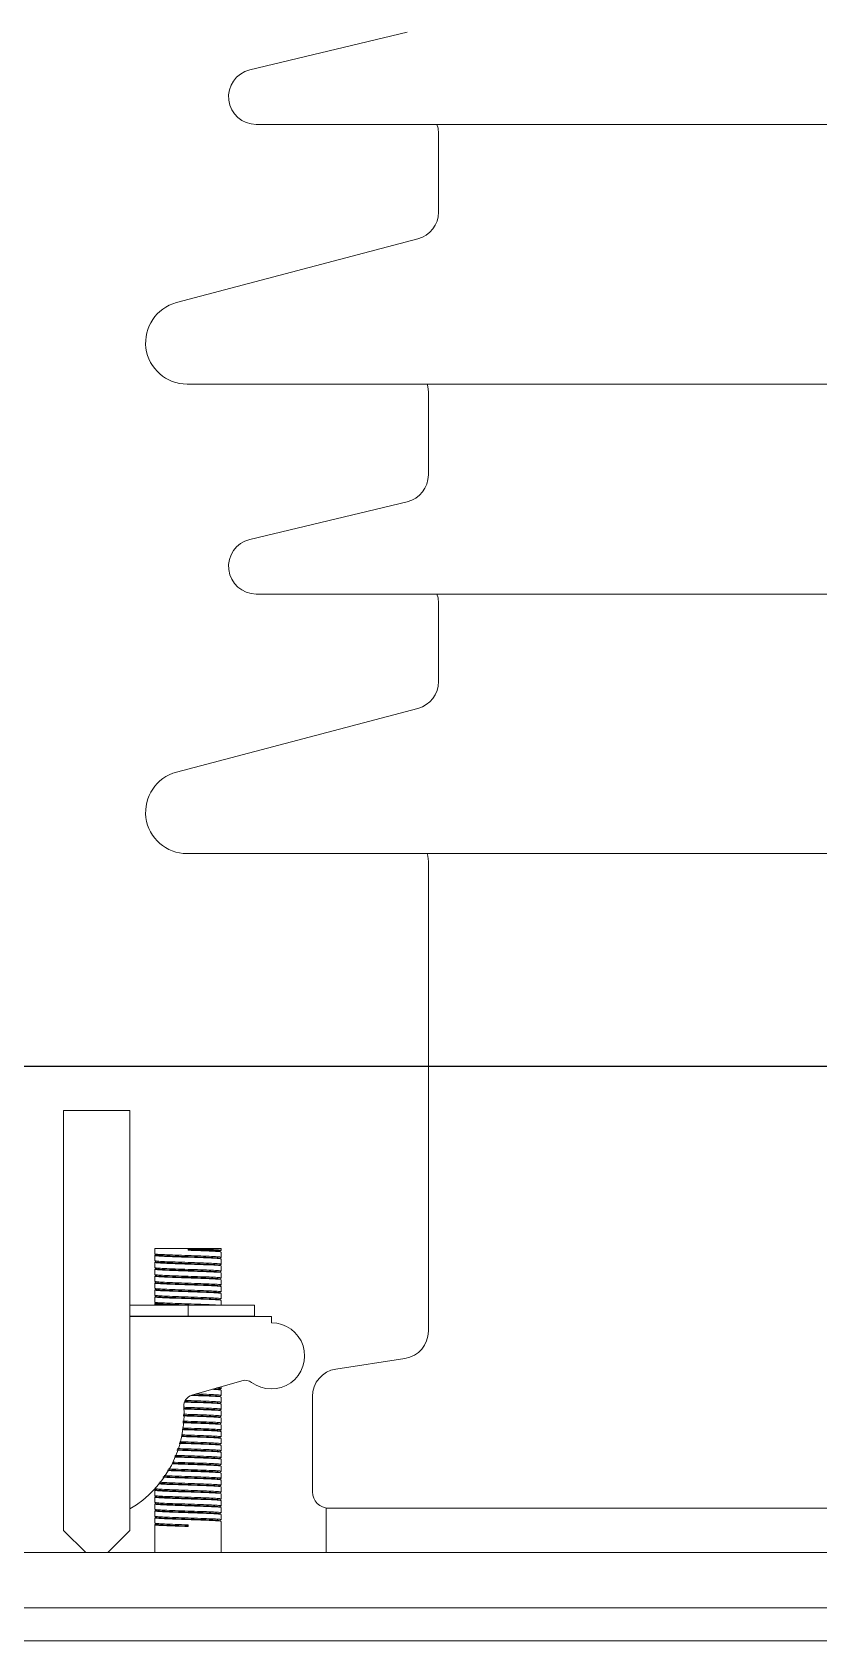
# Model space of a CAD drawing. Header units: millimetres. Extents: x 51507 to 66627, y -17810 to -7118.
# Drawn here: x 61031.7 to 61174, y -9244.1 to -8952.9 of the extents above; entities that cross this region are included whole.
import ezdxf

# ---------------------------------------------------------------- set-up
doc = ezdxf.new("R2010")
doc.units = ezdxf.units.MM
doc.header["$LTSCALE"] = 10
doc.layers.get('Defpoints').update_dxf_attribs({"lineweight": 25})
doc.layers.add('粗实线', color=4, linetype='Continuous', lineweight=18)

msp = doc.modelspace()

# ---------------------------------------------------------------- linework, layer by layer
at = {"layer": 'Defpoints'}
msp.add_line((51507.409, -9140.11), (66627.409, -9140.11), dxfattribs=at)
at = {"layer": '粗实线'}
for p, q in [((61071.073, -8959.75), (61099.568, -8952.905)), ((61282.576, -8969.611), (61072.241, -8969.611)), ((61105.241, -8985.473), (61105.241, -8971.269)), ((61057.824, -9001.861), (61101.519, -8990.307)), ((61295.076, -9016.611), (61059.741, -9016.611)), ((61103.4, -9033.043), (61103.4, -9018.043)), ((61071.073, -9044.75), (61099.568, -9037.905)), ((61282.576, -9054.611), (61072.241, -9054.611)), ((61105.241, -9070.473), (61105.241, -9056.269)), ((61057.824, -9086.861), (61101.519, -9075.307)), ((61295.076, -9101.611), (61059.741, -9101.611)), ((61103.409, -9188.052), (61103.4, -9103.043)), ((61037.409, -9148.112), (61049.409, -9148.112)), ((61037.409, -9148.112), (61037.409, -9183.112)), ((61049.409, -9148.112), (61049.409, -9183.112)), ((61053.909, -9174.049), (61053.909, -9173.112)), ((61059.909, -9173.112), (61053.909, -9173.112)), ((61053.909, -9175.299), (61053.909, -9174.358)), ((61053.909, -9176.549), (61053.909, -9175.608)), ((61059.909, -9173.112), (61059.909, -9173.42)), ((61065.909, -9173.112), (61059.909, -9173.112)), ((61065.909, -9173.112), (61065.909, -9173.424)), ((61065.909, -9173.733), (61065.909, -9174.674)), ((61065.909, -9174.983), (61065.909, -9175.924)), ((61053.909, -9177.799), (61053.909, -9176.858)), ((61053.909, -9179.049), (61053.909, -9178.108)), ((61065.909, -9176.233), (61065.909, -9177.174)), ((61065.909, -9177.483), (61065.909, -9178.424)), ((61065.909, -9178.733), (61065.909, -9179.674)), ((61053.909, -9180.299), (61053.909, -9179.358)), ((61053.909, -9181.549), (61053.909, -9180.608)), ((61065.909, -9179.983), (61065.909, -9180.924)), ((61065.909, -9181.233), (61065.909, -9182.174)), ((61037.409, -9183.112), (61037.409, -9224.112)), ((61049.409, -9183.112), (61049.409, -9224.112)), ((61049.409, -9183.324), (61059.909, -9183.324)), ((61053.909, -9182.799), (61053.909, -9181.858)), ((61053.909, -9183.324), (61053.909, -9183.108)), ((61059.909, -9183.324), (61059.909, -9185.324)), ((61059.909, -9183.324), (61071.909, -9183.324)), ((61065.909, -9182.483), (61065.909, -9183.324)), ((61071.909, -9183.324), (61071.909, -9185.324)), ((61049.409, -9185.324), (61059.909, -9185.324)), ((61049.409, -9185.424), (61075.007, -9185.424)), ((61059.909, -9185.324), (61071.909, -9185.324)), ((61065.909, -9185.324), (61065.909, -9185.424)), ((61075.007, -9185.424), (61075.007, -9186.524)), ((61086.649, -9194.921), (61099.169, -9192.995)), ((61069.667, -9197.016), (61060.595, -9199.649)), ((61065.909, -9198.107), (61065.909, -9198.424)), ((61065.909, -9198.733), (61065.909, -9199.674)), ((61065.909, -9199.983), (61065.909, -9200.924)), ((61065.909, -9201.233), (61065.909, -9202.174)), ((61082.409, -9217.112), (61082.409, -9199.863)), ((61065.909, -9202.483), (61065.909, -9203.424)), ((61065.909, -9203.733), (61065.909, -9204.674)), ((61065.909, -9204.983), (61065.909, -9205.924)), ((61065.909, -9206.233), (61065.909, -9207.174)), ((61065.909, -9207.483), (61065.909, -9208.424)), ((61065.909, -9208.733), (61065.909, -9209.674)), ((61065.909, -9209.983), (61065.909, -9210.924)), ((61065.909, -9211.233), (61065.909, -9212.174)), ((61065.909, -9212.483), (61065.909, -9213.424)), ((61065.909, -9213.733), (61065.909, -9214.674)), ((61065.909, -9214.983), (61065.909, -9215.924)), ((61065.909, -9216.233), (61065.909, -9217.174)), ((61053.909, -9217.799), (61053.909, -9216.858)), ((61053.909, -9219.049), (61053.909, -9218.108)), ((61053.909, -9220.299), (61053.909, -9219.358)), ((61065.909, -9217.483), (61065.909, -9218.424)), ((61065.909, -9218.733), (61065.909, -9219.674)), ((61053.909, -9221.549), (61053.909, -9220.608)), ((61053.909, -9222.799), (61053.909, -9221.858)), ((61065.909, -9219.983), (61065.909, -9220.924)), ((61065.909, -9221.233), (61065.909, -9222.174)), ((61065.909, -9222.483), (61065.909, -9228.112)), ((61084.909, -9228.112), (61084.909, -9220.112)), ((61084.909, -9220.112), (61177.409, -9220.112)), ((61041.409, -9228.112), (61037.409, -9224.112)), ((61049.409, -9224.112), (61045.409, -9228.112)), ((61053.909, -9228.112), (61053.909, -9223.108)), ((61059.909, -9223.42), (61059.909, -9223.112)), ((61357.409, -9228.112), (60377.409, -9228.112)), ((61357.409, -9238.112), (60377.409, -9238.112)), ((60382.409, -9244.112), (61352.409, -9244.112))]:
    msp.add_line(p, q, dxfattribs=at)
for points in [[(61105.241, -8971.269), (61105.145, -8970.293), (61104.959, -8969.611)], [(61103.4, -9018.043), (61103.304, -9017.068), (61103.19, -9016.611)], [(61105.241, -9056.269), (61105.145, -9055.293), (61104.959, -9054.611)], [(61103.4, -9103.043), (61103.303, -9102.067), (61103.19, -9101.611)]]:
    msp.add_lwpolyline(points, dxfattribs=at)
for centre, radius, start, end in [((61072.241, -8964.611), 5, 103.50795, 270), ((61100.241, -8985.473), 5, 284.81144, 0), ((61059.741, -9009.111), 7.5, 104.81144, 270), ((61098.4, -9033.043), 5, 283.50795, 0), ((61072.241, -9049.611), 5, 103.50795, 270), ((61100.241, -9070.473), 5, 284.81144, 360), ((61059.741, -9094.111), 7.5, 104.81144, 270), ((61075.007, -9192.524), 6, 233.28344, 90), ((61098.409, -9188.053), 5, 278.74616, 0.00618), ((61087.409, -9199.863), 5, 98.74616, 180), ((61070.224, -9198.937), 2, 53.28344, 106.18265), ((61039.201, -9203.033), 20, 300.68869, 3.81504), ((61061.153, -9201.569), 2, 106.18265, 183.81504), ((61085.409, -9217.112), 3, 180, 270)]:
    msp.add_arc(centre, radius, start, end, dxfattribs=at)
for points, knots in [([(61053.973, -9174.347), (61053.949, -9174.35), (61053.756, -9174.38), (61054.276, -9174.436), (61055.541, -9174.514), (61057.557, -9174.592), (61059.907, -9174.67), (61062.268, -9174.748), (61064.251, -9174.826), (61065.638, -9174.905), (61065.819, -9174.957), (61065.909, -9174.983)], [0, 0, 0, 0, 0.207761, 1.6938278, 3.1798946, 4.6659615, 6.1520283, 7.6380951, 9.1241619, 10.6102287, 12.0962955, 12.0962955, 12.0962955, 12.0962955]), ([(61053.973, -9175.597), (61053.949, -9175.6), (61053.756, -9175.63), (61054.276, -9175.686), (61055.541, -9175.764), (61057.557, -9175.842), (61059.907, -9175.92), (61062.268, -9175.998), (61064.251, -9176.076), (61065.638, -9176.155), (61065.819, -9176.207), (61065.909, -9176.233)], [0, 0, 0, 0, 0.207761, 1.6938278, 3.1798946, 4.6659615, 6.1520283, 7.6380951, 9.1241619, 10.6102287, 12.0962955, 12.0962955, 12.0962955, 12.0962955]), ([(61053.909, -9174.049), (61053.999, -9174.075), (61054.179, -9174.127), (61055.567, -9174.205), (61057.55, -9174.283), (61059.911, -9174.362), (61062.261, -9174.44), (61064.277, -9174.518), (61065.541, -9174.596), (61066.061, -9174.652), (61065.869, -9174.681), (61065.845, -9174.685)], [0, 0, 0, 0, 1.4860668, 2.9721336, 4.4582004, 5.9442673, 7.4303341, 8.9164009, 10.4024677, 11.8885345, 12.0962955, 12.0962955, 12.0962955, 12.0962955]), ([(61054.109, -9174.17), (61054.077, -9174.152), (61054.014, -9174.115), (61053.95, -9174.078), (61053.918, -9174.06)], [0, 0, 0, 0, 0.11046934, 0.22094307, 0.22094307, 0.22094307, 0.22094307]), ([(61053.918, -9174.347), (61053.95, -9174.329), (61054.014, -9174.292), (61054.077, -9174.255), (61054.109, -9174.237)], [0, 0, 0, 0, 0.11047373, 0.22094307, 0.22094307, 0.22094307, 0.22094307]), ([(61054.109, -9175.42), (61054.077, -9175.402), (61054.014, -9175.365), (61053.95, -9175.328), (61053.918, -9175.31)], [0, 0, 0, 0, 0.11046934, 0.22094307, 0.22094307, 0.22094307, 0.22094307]), ([(61053.918, -9175.597), (61053.95, -9175.579), (61054.014, -9175.542), (61054.077, -9175.505), (61054.109, -9175.487)], [0, 0, 0, 0, 0.11047373, 0.22094307, 0.22094307, 0.22094307, 0.22094307]), ([(61053.981, -9175.311), (61054.061, -9175.333), (61054.236, -9175.381), (61055.572, -9175.455), (61057.548, -9175.533), (61059.911, -9175.612), (61062.26, -9175.69), (61064.277, -9175.768), (61065.541, -9175.846), (61066.061, -9175.902), (61065.869, -9175.931), (61065.845, -9175.935)], [0, 0, 0, 0, 1.2690968, 2.7753094, 4.281522, 5.7877346, 7.2939472, 8.8001598, 10.3063724, 11.812585, 12.0231626, 12.0231626, 12.0231626, 12.0231626]), ([(61054.1, -9174.247), (61054.187, -9174.273), (61054.362, -9174.326), (61055.705, -9174.404), (61057.625, -9174.482), (61059.909, -9174.56), (61062.192, -9174.638), (61064.113, -9174.716), (61065.455, -9174.794), (61065.63, -9174.846), (61065.717, -9174.872)], [0, 0, 0, 0, 1.455684, 2.9113679, 4.3670519, 5.8227359, 7.2784198, 8.7341038, 10.1897878, 11.6435217, 11.6435217, 11.6435217, 11.6435217]), ([(61054.1, -9175.497), (61054.187, -9175.523), (61054.362, -9175.576), (61055.705, -9175.654), (61057.625, -9175.732), (61059.909, -9175.81), (61062.192, -9175.888), (61064.113, -9175.966), (61065.455, -9176.044), (61065.63, -9176.096), (61065.717, -9176.122)], [0, 0, 0, 0, 1.455684, 2.9113679, 4.3670519, 5.8227359, 7.2784198, 8.7341038, 10.1897878, 11.6435217, 11.6435217, 11.6435217, 11.6435217]), ([(61059.909, -9173.112), (61060.693, -9173.138), (61062.261, -9173.19), (61064.277, -9173.268), (61065.541, -9173.346), (61066.061, -9173.402), (61065.869, -9173.431), (61065.845, -9173.435)], [0, 0, 0, 0, 1.4695606, 2.9391213, 4.4086819, 5.8782426, 6.0836959, 6.0836959, 6.0836959, 6.0836959]), ([(61059.909, -9173.31), (61060.67, -9173.336), (61062.192, -9173.388), (61064.113, -9173.466), (61065.455, -9173.544), (61065.63, -9173.596), (61065.717, -9173.622)], [0, 0, 0, 0, 1.4558524, 2.9117047, 4.3675571, 5.8214592, 5.8214592, 5.8214592, 5.8214592]), ([(61065.9, -9173.435), (61065.868, -9173.453), (61065.804, -9173.49), (61065.74, -9173.527), (61065.708, -9173.545)], [0, 0, 0, 0, 0.11047373, 0.22094307, 0.22094307, 0.22094307, 0.22094307]), ([(61065.9, -9174.685), (61065.868, -9174.703), (61065.804, -9174.74), (61065.74, -9174.777), (61065.708, -9174.795)], [0, 0, 0, 0, 0.11047373, 0.22094307, 0.22094307, 0.22094307, 0.22094307]), ([(61053.973, -9176.847), (61053.949, -9176.85), (61053.756, -9176.88), (61054.276, -9176.936), (61055.541, -9177.014), (61057.557, -9177.092), (61059.907, -9177.17), (61062.268, -9177.248), (61064.251, -9177.326), (61065.638, -9177.405), (61065.819, -9177.457), (61065.909, -9177.483)], [0, 0, 0, 0, 0.207761, 1.6938278, 3.1798946, 4.6659615, 6.1520283, 7.6380951, 9.1241619, 10.6102287, 12.0962955, 12.0962955, 12.0962955, 12.0962955]), ([(61053.973, -9178.097), (61053.949, -9178.1), (61053.756, -9178.13), (61054.276, -9178.186), (61055.541, -9178.264), (61057.557, -9178.342), (61059.907, -9178.42), (61062.268, -9178.498), (61064.251, -9178.576), (61065.638, -9178.655), (61065.819, -9178.707), (61065.909, -9178.733)], [0, 0, 0, 0, 0.207761, 1.6938278, 3.1798946, 4.6659615, 6.1520283, 7.6380951, 9.1241619, 10.6102287, 12.0962955, 12.0962955, 12.0962955, 12.0962955]), ([(61053.909, -9177.799), (61053.999, -9177.825), (61054.179, -9177.877), (61055.567, -9177.955), (61057.55, -9178.033), (61059.911, -9178.112), (61062.261, -9178.19), (61064.277, -9178.268), (61065.541, -9178.346), (61066.061, -9178.402), (61065.869, -9178.431), (61065.845, -9178.435)], [0, 0, 0, 0, 1.4860668, 2.9721336, 4.4582004, 5.9442673, 7.4303341, 8.9164009, 10.4024677, 11.8885345, 12.0962955, 12.0962955, 12.0962955, 12.0962955]), ([(61054.109, -9176.67), (61054.077, -9176.652), (61054.014, -9176.615), (61053.95, -9176.578), (61053.918, -9176.56)], [0, 0, 0, 0, 0.11046934, 0.22094307, 0.22094307, 0.22094307, 0.22094307]), ([(61053.918, -9176.847), (61053.95, -9176.829), (61054.014, -9176.792), (61054.077, -9176.755), (61054.109, -9176.737)], [0, 0, 0, 0, 0.11047373, 0.22094307, 0.22094307, 0.22094307, 0.22094307]), ([(61054.109, -9177.92), (61054.077, -9177.902), (61054.014, -9177.865), (61053.95, -9177.828), (61053.918, -9177.81)], [0, 0, 0, 0, 0.11046934, 0.22094307, 0.22094307, 0.22094307, 0.22094307]), ([(61053.918, -9178.097), (61053.95, -9178.079), (61054.014, -9178.042), (61054.077, -9178.005), (61054.109, -9177.987)], [0, 0, 0, 0, 0.11047373, 0.22094307, 0.22094307, 0.22094307, 0.22094307]), ([(61053.981, -9176.561), (61054.061, -9176.583), (61054.236, -9176.631), (61055.572, -9176.705), (61057.548, -9176.783), (61059.911, -9176.862), (61062.26, -9176.94), (61064.277, -9177.018), (61065.541, -9177.096), (61066.061, -9177.152), (61065.869, -9177.181), (61065.845, -9177.185)], [0, 0, 0, 0, 1.2690968, 2.7753094, 4.281522, 5.7877346, 7.2939472, 8.8001598, 10.3063724, 11.812585, 12.0231626, 12.0231626, 12.0231626, 12.0231626]), ([(61054.1, -9176.747), (61054.187, -9176.773), (61054.362, -9176.826), (61055.705, -9176.904), (61057.625, -9176.982), (61059.909, -9177.06), (61062.192, -9177.138), (61064.113, -9177.216), (61065.455, -9177.294), (61065.63, -9177.346), (61065.717, -9177.372)], [0, 0, 0, 0, 1.455684, 2.9113679, 4.3670519, 5.8227359, 7.2784198, 8.7341038, 10.1897878, 11.6435217, 11.6435217, 11.6435217, 11.6435217]), ([(61054.1, -9177.997), (61054.187, -9178.023), (61054.362, -9178.076), (61055.705, -9178.154), (61057.625, -9178.232), (61059.909, -9178.31), (61062.192, -9178.388), (61064.113, -9178.466), (61065.455, -9178.544), (61065.63, -9178.596), (61065.717, -9178.622)], [0, 0, 0, 0, 1.455684, 2.9113679, 4.3670519, 5.8227359, 7.2784198, 8.7341038, 10.1897878, 11.6435217, 11.6435217, 11.6435217, 11.6435217]), ([(61065.9, -9175.935), (61065.868, -9175.953), (61065.804, -9175.99), (61065.74, -9176.027), (61065.708, -9176.045)], [0, 0, 0, 0, 0.11047373, 0.22094307, 0.22094307, 0.22094307, 0.22094307]), ([(61065.9, -9177.185), (61065.868, -9177.203), (61065.804, -9177.24), (61065.74, -9177.277), (61065.708, -9177.295)], [0, 0, 0, 0, 0.11047373, 0.22094307, 0.22094307, 0.22094307, 0.22094307]), ([(61065.9, -9178.435), (61065.868, -9178.453), (61065.804, -9178.49), (61065.74, -9178.527), (61065.708, -9178.545)], [0, 0, 0, 0, 0.11047373, 0.22094307, 0.22094307, 0.22094307, 0.22094307]), ([(61053.973, -9179.347), (61053.949, -9179.35), (61053.756, -9179.38), (61054.276, -9179.436), (61055.541, -9179.514), (61057.557, -9179.592), (61059.907, -9179.67), (61062.268, -9179.748), (61064.251, -9179.826), (61065.638, -9179.905), (61065.819, -9179.957), (61065.909, -9179.983)], [0, 0, 0, 0, 0.207761, 1.6938278, 3.1798946, 4.6659615, 6.1520283, 7.6380951, 9.1241619, 10.6102287, 12.0962955, 12.0962955, 12.0962955, 12.0962955]), ([(61053.973, -9180.597), (61053.949, -9180.6), (61053.756, -9180.63), (61054.276, -9180.686), (61055.541, -9180.764), (61057.557, -9180.842), (61059.907, -9180.92), (61062.268, -9180.998), (61064.251, -9181.076), (61065.638, -9181.155), (61065.819, -9181.207), (61065.909, -9181.233)], [0, 0, 0, 0, 0.207761, 1.6938278, 3.1798946, 4.6659615, 6.1520283, 7.6380951, 9.1241619, 10.6102287, 12.0962955, 12.0962955, 12.0962955, 12.0962955]), ([(61053.909, -9180.299), (61053.999, -9180.325), (61054.179, -9180.377), (61055.567, -9180.455), (61057.55, -9180.533), (61059.911, -9180.612), (61062.261, -9180.69), (61064.277, -9180.768), (61065.541, -9180.846), (61066.061, -9180.902), (61065.869, -9180.931), (61065.845, -9180.935)], [0, 0, 0, 0, 1.4860668, 2.9721336, 4.4582004, 5.9442673, 7.4303341, 8.9164009, 10.4024677, 11.8885345, 12.0962955, 12.0962955, 12.0962955, 12.0962955]), ([(61054.109, -9179.17), (61054.077, -9179.152), (61054.014, -9179.115), (61053.95, -9179.078), (61053.918, -9179.06)], [0, 0, 0, 0, 0.11046934, 0.22094307, 0.22094307, 0.22094307, 0.22094307]), ([(61053.918, -9179.347), (61053.95, -9179.329), (61054.014, -9179.292), (61054.077, -9179.255), (61054.109, -9179.237)], [0, 0, 0, 0, 0.11047373, 0.22094307, 0.22094307, 0.22094307, 0.22094307]), ([(61054.109, -9180.42), (61054.077, -9180.402), (61054.014, -9180.365), (61053.95, -9180.328), (61053.918, -9180.31)], [0, 0, 0, 0, 0.11046934, 0.22094307, 0.22094307, 0.22094307, 0.22094307]), ([(61053.918, -9180.597), (61053.95, -9180.579), (61054.014, -9180.542), (61054.077, -9180.505), (61054.109, -9180.487)], [0, 0, 0, 0, 0.11047373, 0.22094307, 0.22094307, 0.22094307, 0.22094307]), ([(61054.109, -9181.67), (61054.077, -9181.652), (61054.014, -9181.615), (61053.95, -9181.578), (61053.918, -9181.56)], [0, 0, 0, 0, 0.11046934, 0.22094307, 0.22094307, 0.22094307, 0.22094307]), ([(61053.918, -9181.847), (61053.95, -9181.829), (61054.014, -9181.792), (61054.077, -9181.755), (61054.109, -9181.737)], [0, 0, 0, 0, 0.11047373, 0.22094307, 0.22094307, 0.22094307, 0.22094307]), ([(61053.981, -9179.061), (61054.061, -9179.083), (61054.236, -9179.131), (61055.572, -9179.205), (61057.548, -9179.283), (61059.911, -9179.362), (61062.26, -9179.44), (61064.277, -9179.518), (61065.541, -9179.596), (61066.061, -9179.652), (61065.869, -9179.681), (61065.845, -9179.685)], [0, 0, 0, 0, 1.2690968, 2.7753094, 4.281522, 5.7877346, 7.2939472, 8.8001598, 10.3063724, 11.812585, 12.0231626, 12.0231626, 12.0231626, 12.0231626]), ([(61053.981, -9181.561), (61054.061, -9181.583), (61054.236, -9181.631), (61055.572, -9181.705), (61057.548, -9181.783), (61059.911, -9181.862), (61062.26, -9181.94), (61064.277, -9182.018), (61065.541, -9182.096), (61066.061, -9182.152), (61065.869, -9182.181), (61065.845, -9182.185)], [0, 0, 0, 0, 1.2690968, 2.7753094, 4.281522, 5.7877346, 7.2939472, 8.8001598, 10.3063724, 11.812585, 12.0231626, 12.0231626, 12.0231626, 12.0231626]), ([(61054.1, -9179.247), (61054.187, -9179.273), (61054.362, -9179.326), (61055.705, -9179.404), (61057.625, -9179.482), (61059.909, -9179.56), (61062.192, -9179.638), (61064.113, -9179.716), (61065.455, -9179.794), (61065.63, -9179.846), (61065.717, -9179.872)], [0, 0, 0, 0, 1.455684, 2.9113679, 4.3670519, 5.8227359, 7.2784198, 8.7341038, 10.1897878, 11.6435217, 11.6435217, 11.6435217, 11.6435217]), ([(61054.1, -9180.497), (61054.187, -9180.523), (61054.362, -9180.576), (61055.705, -9180.654), (61057.625, -9180.732), (61059.909, -9180.81), (61062.192, -9180.888), (61064.113, -9180.966), (61065.455, -9181.044), (61065.63, -9181.096), (61065.717, -9181.122)], [0, 0, 0, 0, 1.455684, 2.9113679, 4.3670519, 5.8227359, 7.2784198, 8.7341038, 10.1897878, 11.6435217, 11.6435217, 11.6435217, 11.6435217]), ([(61054.1, -9181.747), (61054.187, -9181.773), (61054.362, -9181.826), (61055.705, -9181.904), (61057.625, -9181.982), (61059.909, -9182.06), (61062.192, -9182.138), (61064.113, -9182.216), (61065.455, -9182.294), (61065.63, -9182.346), (61065.717, -9182.372)], [0, 0, 0, 0, 1.455684, 2.9113679, 4.3670519, 5.8227359, 7.2784198, 8.7341038, 10.1897878, 11.6435217, 11.6435217, 11.6435217, 11.6435217]), ([(61065.9, -9179.685), (61065.868, -9179.703), (61065.804, -9179.74), (61065.74, -9179.777), (61065.708, -9179.795)], [0, 0, 0, 0, 0.11047373, 0.22094307, 0.22094307, 0.22094307, 0.22094307]), ([(61065.9, -9180.935), (61065.868, -9180.953), (61065.804, -9180.99), (61065.74, -9181.027), (61065.708, -9181.045)], [0, 0, 0, 0, 0.11047373, 0.22094307, 0.22094307, 0.22094307, 0.22094307]), ([(61053.973, -9181.847), (61053.949, -9181.85), (61053.756, -9181.88), (61054.276, -9181.936), (61055.541, -9182.014), (61057.557, -9182.092), (61059.907, -9182.17), (61062.268, -9182.248), (61064.251, -9182.326), (61065.638, -9182.405), (61065.819, -9182.457), (61065.909, -9182.483)], [0, 0, 0, 0, 0.207761, 1.6938278, 3.1798946, 4.6659615, 6.1520283, 7.6380951, 9.1241619, 10.6102287, 12.0962955, 12.0962955, 12.0962955, 12.0962955]), ([(61053.973, -9183.097), (61053.949, -9183.1), (61053.756, -9183.13), (61054.286, -9183.186), (61055.412, -9183.258), (61056.631, -9183.304), (61057.161, -9183.324)], [0, 0, 0, 0, 0.1602941, 1.3068406, 2.4533872, 3.333861, 3.333861, 3.333861, 3.333861]), ([(61054.109, -9182.92), (61054.077, -9182.902), (61054.014, -9182.865), (61053.95, -9182.828), (61053.918, -9182.81)], [0, 0, 0, 0, 0.11046934, 0.22094307, 0.22094307, 0.22094307, 0.22094307]), ([(61053.918, -9183.097), (61053.95, -9183.079), (61054.014, -9183.042), (61054.077, -9183.005), (61054.109, -9182.987)], [0, 0, 0, 0, 0.11047373, 0.22094307, 0.22094307, 0.22094307, 0.22094307]), ([(61053.981, -9182.811), (61054.061, -9182.833), (61054.236, -9182.881), (61055.572, -9182.955), (61057.547, -9183.033), (61059.915, -9183.112), (61062.247, -9183.19), (61064.132, -9183.26), (61064.805, -9183.305), (61065.087, -9183.324)], [0, 0, 0, 0, 1.4281618, 3.1231589, 4.818156, 6.5131531, 8.2081502, 9.9031473, 11.1219291, 11.1219291, 11.1219291, 11.1219291]), ([(61054.1, -9182.997), (61054.187, -9183.023), (61054.361, -9183.076), (61055.707, -9183.154), (61057.617, -9183.232), (61059.303, -9183.289), (61060.174, -9183.319), (61060.307, -9183.324)], [0, 0, 0, 0, 1.4884585, 2.976917, 4.4653755, 5.9538341, 6.2203374, 6.2203374, 6.2203374, 6.2203374]), ([(61065.9, -9182.185), (61065.868, -9182.203), (61065.804, -9182.24), (61065.74, -9182.277), (61065.708, -9182.295)], [0, 0, 0, 0, 0.11047373, 0.22094307, 0.22094307, 0.22094307, 0.22094307]), ([(61054.109, -9185.42), (61054.077, -9185.402), (61054.022, -9185.37), (61053.966, -9185.338), (61053.943, -9185.324)], [0, 0, 0, 0, 0.11046936, 0.19223137, 0.19223137, 0.19223137, 0.19223137]), ([(61054.055, -9185.324), (61054.107, -9185.342), (61054.206, -9185.375), (61054.846, -9185.408), (61055.145, -9185.424)], [0, 0, 0, 0, 0.5834743, 1.0967668, 1.0967668, 1.0967668, 1.0967668]), ([(61064.266, -9198.583), (61064.723, -9198.607), (61065.68, -9198.657), (61065.83, -9198.707), (61065.909, -9198.733)], [0, 0, 0, 0, 0.7881783, 1.6525154, 1.6525154, 1.6525154, 1.6525154]), ([(61064.555, -9198.5), (61064.823, -9198.514), (61065.561, -9198.555), (61065.656, -9198.596), (61065.717, -9198.622)], [0, 0, 0, 0, 0.4272775, 1.1724574, 1.1724574, 1.1724574, 1.1724574]), ([(61065.147, -9198.328), (61065.253, -9198.334), (61065.809, -9198.366), (61066.058, -9198.402), (61065.868, -9198.431), (61065.845, -9198.435)], [0, 0, 0, 0, 0.14443909, 0.76087231, 0.84705335, 0.84705335, 0.84705335, 0.84705335]), ([(61065.9, -9198.435), (61065.868, -9198.453), (61065.804, -9198.49), (61065.74, -9198.527), (61065.708, -9198.545)], [0, 0, 0, 0, 0.11047373, 0.22094307, 0.22094307, 0.22094307, 0.22094307]), ([(61059.135, -9202.033), (61059.392, -9202.042), (61060.387, -9202.077), (61062.199, -9202.138), (61064.111, -9202.216), (61065.456, -9202.294), (61065.63, -9202.346), (61065.717, -9202.372)], [0, 0, 0, 0, 0.5280036, 2.045383, 3.5627624, 5.0801419, 6.5954886, 6.5954886, 6.5954886, 6.5954886]), ([(61059.148, -9201.836), (61059.401, -9201.844), (61060.416, -9201.879), (61062.267, -9201.94), (61064.275, -9202.018), (61065.542, -9202.096), (61066.061, -9202.152), (61065.869, -9202.181), (61065.845, -9202.185)], [0, 0, 0, 0, 0.5070935, 2.0379907, 3.5688879, 5.099785, 6.6306822, 6.8447108, 6.8447108, 6.8447108, 6.8447108]), ([(61059.272, -9200.899), (61059.484, -9200.906), (61060.458, -9200.939), (61062.275, -9200.998), (61064.249, -9201.076), (61065.639, -9201.155), (61065.819, -9201.207), (61065.909, -9201.233)], [0, 0, 0, 0, 0.4311272, 1.9857744, 3.5404215, 5.0950686, 6.6497158, 6.6497158, 6.6497158, 6.6497158]), ([(61059.336, -9200.79), (61059.527, -9200.797), (61060.455, -9200.829), (61062.2, -9200.888), (61064.111, -9200.966), (61065.456, -9201.044), (61065.63, -9201.096), (61065.717, -9201.122)], [0, 0, 0, 0, 0.386842, 1.8891913, 3.3915406, 4.8938898, 6.3942266, 6.3942266, 6.3942266, 6.3942266]), ([(61059.451, -9200.596), (61059.603, -9200.601), (61060.519, -9200.632), (61062.268, -9200.69), (61064.275, -9200.768), (61065.542, -9200.846), (61066.061, -9200.902), (61065.869, -9200.931), (61065.845, -9200.935)], [0, 0, 0, 0, 0.3004887, 1.8080814, 3.3156741, 4.8232669, 6.3308596, 6.5416301, 6.5416301, 6.5416301, 6.5416301]), ([(61060.485, -9199.69), (61061.072, -9199.709), (61062.442, -9199.755), (61064.248, -9199.826), (61065.639, -9199.905), (61065.819, -9199.957), (61065.909, -9199.983)], [0, 0, 0, 0, 1.0858701, 2.5358211, 3.9857722, 5.4357233, 5.4357233, 5.4357233, 5.4357233]), ([(61060.794, -9199.591), (61061.249, -9199.607), (61062.461, -9199.648), (61064.108, -9199.716), (61065.457, -9199.794), (61065.63, -9199.846), (61065.717, -9199.872)], [0, 0, 0, 0, 0.8253027, 2.1962086, 3.5671145, 4.9361839, 4.9361839, 4.9361839, 4.9361839]), ([(61061.409, -9199.413), (61061.678, -9199.422), (61062.722, -9199.457), (61064.268, -9199.518), (61065.544, -9199.596), (61066.061, -9199.652), (61065.869, -9199.681), (61065.845, -9199.685)], [0, 0, 0, 0, 0.4558541, 1.7703375, 3.0848208, 4.3993042, 4.5830768, 4.5830768, 4.5830768, 4.5830768]), ([(61065.9, -9199.685), (61065.868, -9199.703), (61065.804, -9199.74), (61065.74, -9199.777), (61065.708, -9199.795)], [0, 0, 0, 0, 0.11047373, 0.22094307, 0.22094307, 0.22094307, 0.22094307]), ([(61065.9, -9200.935), (61065.868, -9200.953), (61065.804, -9200.99), (61065.74, -9201.027), (61065.708, -9201.045)], [0, 0, 0, 0, 0.11047373, 0.22094307, 0.22094307, 0.22094307, 0.22094307]), ([(61058.964, -9204.638), (61059.277, -9204.649), (61060.353, -9204.686), (61062.274, -9204.748), (61064.249, -9204.826), (61065.639, -9204.905), (61065.819, -9204.957), (61065.909, -9204.983)], [0, 0, 0, 0, 0.6493036, 2.2265707, 3.8038377, 5.3811048, 6.9583718, 6.9583718, 6.9583718, 6.9583718]), ([(61058.971, -9204.527), (61059.282, -9204.538), (61060.331, -9204.575), (61062.199, -9204.638), (61064.111, -9204.716), (61065.456, -9204.794), (61065.63, -9204.846), (61065.717, -9204.872)], [0, 0, 0, 0, 0.6451771, 2.1743813, 3.7035855, 5.2327897, 6.7599453, 6.7599453, 6.7599453, 6.7599453]), ([(61058.984, -9204.33), (61059.291, -9204.341), (61060.36, -9204.377), (61062.267, -9204.44), (61064.275, -9204.518), (61065.542, -9204.596), (61066.061, -9204.652), (61065.869, -9204.681), (61065.845, -9204.685)], [0, 0, 0, 0, 0.6215494, 2.1645258, 3.7075023, 5.2504788, 6.7934552, 7.0091726, 7.0091726, 7.0091726, 7.0091726]), ([(61059.046, -9203.391), (61059.332, -9203.401), (61060.381, -9203.436), (61062.274, -9203.498), (61064.249, -9203.576), (61065.639, -9203.655), (61065.819, -9203.707), (61065.909, -9203.733)], [0, 0, 0, 0, 0.5906348, 2.1620112, 3.7333877, 5.3047641, 6.8761406, 6.8761406, 6.8761406, 6.8761406]), ([(61059.053, -9203.28), (61059.337, -9203.29), (61060.359, -9203.326), (61062.199, -9203.388), (61064.111, -9203.466), (61065.456, -9203.544), (61065.63, -9203.596), (61065.717, -9203.622)], [0, 0, 0, 0, 0.586391, 2.1097326, 3.6330743, 5.156416, 6.677717, 6.677717, 6.677717, 6.677717]), ([(61059.066, -9203.083), (61059.346, -9203.092), (61060.388, -9203.128), (61062.267, -9203.19), (61064.275, -9203.268), (61065.542, -9203.346), (61066.061, -9203.402), (61065.869, -9203.431), (61065.845, -9203.435)], [0, 0, 0, 0, 0.5641228, 2.1011076, 3.6380924, 5.1750772, 6.712062, 6.9269417, 6.9269417, 6.9269417, 6.9269417]), ([(61059.128, -9202.144), (61059.387, -9202.152), (61060.409, -9202.187), (61062.274, -9202.248), (61064.249, -9202.326), (61065.639, -9202.405), (61065.819, -9202.457), (61065.909, -9202.483)], [0, 0, 0, 0, 0.5323546, 2.0977433, 3.663132, 5.2285206, 6.7939093, 6.7939093, 6.7939093, 6.7939093]), ([(61065.9, -9202.185), (61065.868, -9202.203), (61065.804, -9202.24), (61065.74, -9202.277), (61065.708, -9202.295)], [0, 0, 0, 0, 0.11047373, 0.22094307, 0.22094307, 0.22094307, 0.22094307]), ([(61065.9, -9203.435), (61065.868, -9203.453), (61065.804, -9203.49), (61065.74, -9203.527), (61065.708, -9203.545)], [0, 0, 0, 0, 0.11047373, 0.22094307, 0.22094307, 0.22094307, 0.22094307]), ([(61065.9, -9204.685), (61065.868, -9204.703), (61065.804, -9204.74), (61065.74, -9204.777), (61065.708, -9204.795)], [0, 0, 0, 0, 0.11047373, 0.22094307, 0.22094307, 0.22094307, 0.22094307]), ([(61058.755, -9207.131), (61059.138, -9207.144), (61060.282, -9207.183), (61062.274, -9207.248), (61064.249, -9207.326), (61065.639, -9207.405), (61065.819, -9207.457), (61065.909, -9207.483)], [0, 0, 0, 0, 0.7999247, 2.3917251, 3.9835255, 5.5753259, 7.1671264, 7.1671264, 7.1671264, 7.1671264]), ([(61058.793, -9207.021), (61059.163, -9207.034), (61060.27, -9207.073), (61062.198, -9207.138), (61064.111, -9207.216), (61065.456, -9207.294), (61065.63, -9207.346), (61065.717, -9207.372)], [0, 0, 0, 0, 0.7739276, 2.3155091, 3.8570906, 5.3986722, 6.9381886, 6.9381886, 6.9381886, 6.9381886]), ([(61058.819, -9206.824), (61059.181, -9206.837), (61060.305, -9206.875), (61062.267, -9206.94), (61064.275, -9207.018), (61065.542, -9207.096), (61066.061, -9207.152), (61065.869, -9207.181), (61065.845, -9207.185)], [0, 0, 0, 0, 0.7375568, 2.2922378, 3.8469188, 5.4015997, 6.9562807, 7.1736344, 7.1736344, 7.1736344, 7.1736344]), ([(61058.881, -9205.885), (61059.222, -9205.897), (61060.325, -9205.935), (61062.274, -9205.998), (61064.249, -9206.076), (61065.639, -9206.155), (61065.819, -9206.207), (61065.909, -9206.233)], [0, 0, 0, 0, 0.7083517, 2.2914145, 3.8744774, 5.4575402, 7.040603, 7.040603, 7.040603, 7.040603]), ([(61058.889, -9205.774), (61059.227, -9205.786), (61060.303, -9205.824), (61062.199, -9205.888), (61064.111, -9205.966), (61065.456, -9206.044), (61065.63, -9206.096), (61065.717, -9206.122)], [0, 0, 0, 0, 0.704352, 2.2393215, 3.774291, 5.3092605, 6.8421737, 6.8421737, 6.8421737, 6.8421737]), ([(61058.902, -9205.577), (61059.236, -9205.589), (61060.333, -9205.626), (61062.267, -9205.69), (61064.275, -9205.768), (61065.542, -9205.846), (61066.061, -9205.902), (61065.869, -9205.931), (61065.845, -9205.935)], [0, 0, 0, 0, 0.6793637, 2.2282382, 3.7771126, 5.3259871, 6.8748616, 7.0914035, 7.0914035, 7.0914035, 7.0914035]), ([(61065.9, -9205.935), (61065.868, -9205.953), (61065.804, -9205.99), (61065.74, -9206.027), (61065.708, -9206.045)], [0, 0, 0, 0, 0.11047373, 0.22094307, 0.22094307, 0.22094307, 0.22094307]), ([(61065.9, -9207.185), (61065.868, -9207.203), (61065.804, -9207.24), (61065.74, -9207.277), (61065.708, -9207.295)], [0, 0, 0, 0, 0.11047373, 0.22094307, 0.22094307, 0.22094307, 0.22094307]), ([(61057.483, -9210.837), (61057.526, -9210.839), (61058.214, -9210.866), (61059.94, -9210.92), (61062.259, -9210.998), (61064.253, -9211.076), (61065.638, -9211.155), (61065.818, -9211.207), (61065.909, -9211.233)], [0, 0, 0, 0, 0.1108049, 1.7765671, 3.4423293, 5.1080915, 6.7738536, 8.4396158, 8.4396158, 8.4396158, 8.4396158]), ([(61057.522, -9210.725), (61057.576, -9210.727), (61058.253, -9210.756), (61059.938, -9210.81), (61062.185, -9210.888), (61064.115, -9210.966), (61065.455, -9211.044), (61065.63, -9211.096), (61065.717, -9211.122)], [0, 0, 0, 0, 0.1406289, 1.75497, 3.3693111, 4.9836522, 6.5979933, 8.2101718, 8.2101718, 8.2101718, 8.2101718]), ([(61057.588, -9210.532), (61057.596, -9210.533), (61058.252, -9210.559), (61059.945, -9210.612), (61062.251, -9210.69), (61064.279, -9210.768), (61065.541, -9210.846), (61066.061, -9210.902), (61065.869, -9210.931), (61065.845, -9210.935)], [0, 0, 0, 0, 0.0209482, 1.652366, 3.2837839, 4.9152017, 6.5466196, 8.1780374, 8.4061194, 8.4061194, 8.4061194, 8.4061194]), ([(61057.907, -9209.602), (61058.57, -9209.625), (61059.993, -9209.674), (61062.272, -9209.748), (61064.249, -9209.826), (61065.639, -9209.905), (61065.819, -9209.957), (61065.909, -9209.983)], [0, 0, 0, 0, 1.4344458, 3.0797377, 4.7250297, 6.3703217, 8.0156136, 8.0156136, 8.0156136, 8.0156136]), ([(61057.945, -9209.491), (61058.595, -9209.514), (61059.981, -9209.563), (61062.197, -9209.638), (61064.111, -9209.716), (61065.456, -9209.794), (61065.63, -9209.846), (61065.717, -9209.872)], [0, 0, 0, 0, 1.4088678, 3.0037817, 4.5986956, 6.1936095, 7.7863868, 7.7863868, 7.7863868, 7.7863868]), ([(61058.012, -9209.297), (61058.64, -9209.318), (61060.03, -9209.366), (61062.265, -9209.44), (61064.275, -9209.518), (61065.542, -9209.596), (61066.061, -9209.652), (61065.869, -9209.681), (61065.845, -9209.685)], [0, 0, 0, 0, 1.3280308, 2.9353338, 4.5426368, 6.1499398, 7.7572428, 7.9819533, 7.9819533, 7.9819533, 7.9819533]), ([(61058.331, -9208.367), (61058.854, -9208.384), (61060.137, -9208.428), (61062.273, -9208.498), (61064.249, -9208.576), (61065.639, -9208.655), (61065.819, -9208.707), (61065.909, -9208.733)], [0, 0, 0, 0, 1.1129704, 2.7325703, 4.3521702, 5.9717701, 7.59137, 7.59137, 7.59137, 7.59137]), ([(61058.369, -9208.256), (61058.879, -9208.274), (61060.126, -9208.318), (61062.198, -9208.388), (61064.111, -9208.466), (61065.456, -9208.544), (61065.63, -9208.596), (61065.717, -9208.622)], [0, 0, 0, 0, 1.0870643, 2.6563957, 4.2257271, 5.7950585, 7.3622877, 7.3622877, 7.3622877, 7.3622877]), ([(61058.436, -9208.061), (61058.924, -9208.078), (61060.174, -9208.121), (61062.266, -9208.19), (61064.275, -9208.268), (61065.542, -9208.346), (61066.061, -9208.402), (61065.869, -9208.431), (61065.845, -9208.435)], [0, 0, 0, 0, 1.0141257, 2.5947759, 4.1754261, 5.7560762, 7.3367264, 7.5577108, 7.5577108, 7.5577108, 7.5577108]), ([(61065.9, -9208.435), (61065.868, -9208.453), (61065.804, -9208.49), (61065.74, -9208.527), (61065.708, -9208.545)], [0, 0, 0, 0, 0.11047373, 0.22094307, 0.22094307, 0.22094307, 0.22094307]), ([(61065.9, -9209.685), (61065.868, -9209.703), (61065.804, -9209.74), (61065.74, -9209.777), (61065.708, -9209.795)], [0, 0, 0, 0, 0.11047373, 0.22094307, 0.22094307, 0.22094307, 0.22094307]), ([(61056.202, -9213.285), (61056.654, -9213.304), (61057.729, -9213.349), (61059.92, -9213.42), (61062.264, -9213.498), (61064.252, -9213.576), (61065.638, -9213.655), (61065.819, -9213.707), (61065.909, -9213.733)], [0, 0, 0, 0, 1.2309789, 2.92921, 4.6274412, 6.3256724, 8.0239036, 9.7221347, 9.7221347, 9.7221347, 9.7221347]), ([(61056.278, -9213.173), (61056.728, -9213.193), (61057.783, -9213.238), (61059.919, -9213.31), (61062.19, -9213.388), (61064.113, -9213.466), (61065.455, -9213.544), (61065.63, -9213.596), (61065.717, -9213.622)], [0, 0, 0, 0, 1.2295913, 2.8751657, 4.5207401, 6.1663145, 7.8118889, 9.4552589, 9.4552589, 9.4552589, 9.4552589]), ([(61056.405, -9212.985), (61056.793, -9213.001), (61057.807, -9213.043), (61059.924, -9213.112), (61062.257, -9213.19), (61064.278, -9213.268), (61065.541, -9213.346), (61066.061, -9213.402), (61065.869, -9213.431), (61065.845, -9213.435)], [0, 0, 0, 0, 1.0326772, 2.6974949, 4.3623127, 6.0271304, 7.6919481, 9.3567659, 9.5895173, 9.5895173, 9.5895173, 9.5895173]), ([(61057.026, -9212.069), (61057.217, -9212.076), (61058.043, -9212.11), (61059.93, -9212.17), (61062.262, -9212.248), (61064.252, -9212.326), (61065.638, -9212.405), (61065.818, -9212.457), (61065.909, -9212.483)], [0, 0, 0, 0, 0.505872, 2.1841449, 3.8624177, 5.5406906, 7.2189635, 8.8972363, 8.8972363, 8.8972363, 8.8972363]), ([(61057.099, -9211.957), (61057.29, -9211.966), (61058.095, -9212), (61059.929, -9212.06), (61062.187, -9212.138), (61064.114, -9212.216), (61065.455, -9212.294), (61065.63, -9212.346), (61065.717, -9212.372)], [0, 0, 0, 0, 0.5064922, 2.1323229, 3.7581537, 5.3839844, 7.0098152, 8.6334679, 8.6334679, 8.6334679, 8.6334679]), ([(61057.165, -9211.765), (61057.311, -9211.771), (61058.095, -9211.803), (61059.935, -9211.862), (61062.254, -9211.94), (61064.278, -9212.018), (61065.541, -9212.096), (61066.061, -9212.152), (61065.869, -9212.181), (61065.845, -9212.185)], [0, 0, 0, 0, 0.3785226, 2.0227607, 3.6669988, 5.3112368, 6.9554749, 8.599713, 8.8295872, 8.8295872, 8.8295872, 8.8295872]), ([(61065.9, -9210.935), (61065.868, -9210.953), (61065.804, -9210.99), (61065.74, -9211.027), (61065.708, -9211.045)], [0, 0, 0, 0, 0.11047373, 0.22094307, 0.22094307, 0.22094307, 0.22094307]), ([(61065.9, -9212.185), (61065.868, -9212.203), (61065.804, -9212.24), (61065.74, -9212.277), (61065.708, -9212.295)], [0, 0, 0, 0, 0.11047373, 0.22094307, 0.22094307, 0.22094307, 0.22094307]), ([(61065.9, -9213.435), (61065.868, -9213.453), (61065.804, -9213.49), (61065.74, -9213.527), (61065.708, -9213.545)], [0, 0, 0, 0, 0.11047373, 0.22094307, 0.22094307, 0.22094307, 0.22094307]), ([(61054.109, -9216.67), (61054.077, -9216.652), (61054.014, -9216.615), (61053.95, -9216.578), (61053.918, -9216.56)], [0, 0, 0, 0, 0.11046934, 0.22094307, 0.22094307, 0.22094307, 0.22094307]), ([(61053.981, -9216.561), (61054.061, -9216.583), (61054.236, -9216.631), (61055.572, -9216.705), (61057.548, -9216.783), (61059.911, -9216.862), (61062.26, -9216.94), (61064.277, -9217.018), (61065.541, -9217.096), (61066.061, -9217.152), (61065.869, -9217.181), (61065.845, -9217.185)], [0, 0, 0, 0, 1.2690968, 2.7753094, 4.281522, 5.7877346, 7.2939472, 8.8001598, 10.3063724, 11.812585, 12.0231626, 12.0231626, 12.0231626, 12.0231626]), ([(61054.568, -9215.698), (61054.895, -9215.72), (61055.61, -9215.768), (61057.567, -9215.842), (61059.904, -9215.92), (61062.269, -9215.998), (61064.25, -9216.076), (61065.638, -9216.155), (61065.819, -9216.207), (61065.909, -9216.233)], [0, 0, 0, 0, 1.401546, 3.0610549, 4.7205637, 6.3800726, 8.0395815, 9.6990903, 11.3585992, 11.3585992, 11.3585992, 11.3585992]), ([(61054.646, -9215.582), (61054.989, -9215.606), (61055.705, -9215.656), (61057.64, -9215.732), (61059.905, -9215.81), (61062.193, -9215.888), (61064.112, -9215.966), (61065.455, -9216.044), (61065.63, -9216.096), (61065.717, -9216.122)], [0, 0, 0, 0, 1.4706761, 3.0741354, 4.6775947, 6.281054, 7.8845133, 9.4879726, 11.0892839, 11.0892839, 11.0892839, 11.0892839]), ([(61054.769, -9215.401), (61055.039, -9215.419), (61055.703, -9215.463), (61057.571, -9215.533), (61059.905, -9215.612), (61062.262, -9215.69), (61064.276, -9215.768), (61065.541, -9215.846), (61066.061, -9215.902), (61065.869, -9215.931), (61065.845, -9215.935)], [0, 0, 0, 0, 1.1345196, 2.7785312, 4.4225427, 6.0665543, 7.7105659, 9.3545775, 10.9985891, 11.2284318, 11.2284318, 11.2284318, 11.2284318]), ([(61055.381, -9214.497), (61055.472, -9214.503), (61055.978, -9214.534), (61057.592, -9214.592), (61059.898, -9214.67), (61062.27, -9214.748), (61064.25, -9214.826), (61065.638, -9214.905), (61065.819, -9214.957), (61065.909, -9214.983)], [0, 0, 0, 0, 0.3713865, 2.0667534, 3.7621202, 5.4574871, 7.152854, 8.8482208, 10.5435877, 10.5435877, 10.5435877, 10.5435877]), ([(61055.459, -9214.382), (61055.567, -9214.39), (61056.074, -9214.423), (61057.663, -9214.482), (61059.899, -9214.56), (61062.195, -9214.638), (61064.112, -9214.716), (61065.456, -9214.794), (61065.63, -9214.846), (61065.717, -9214.872)], [0, 0, 0, 0, 0.4456466, 2.0842743, 3.722902, 5.3615298, 7.0001575, 8.6387852, 10.2752178, 10.2752178, 10.2752178, 10.2752178]), ([(61055.582, -9214.2), (61055.61, -9214.202), (61056.064, -9214.23), (61057.603, -9214.283), (61059.896, -9214.362), (61062.264, -9214.44), (61064.276, -9214.518), (61065.542, -9214.596), (61066.061, -9214.652), (61065.869, -9214.681), (61065.845, -9214.685)], [0, 0, 0, 0, 0.1084194, 1.7868133, 3.4652072, 5.1436011, 6.8219949, 8.5003888, 10.1787827, 10.4134322, 10.4134322, 10.4134322, 10.4134322]), ([(61065.9, -9214.685), (61065.868, -9214.703), (61065.804, -9214.74), (61065.74, -9214.777), (61065.708, -9214.795)], [0, 0, 0, 0, 0.11047373, 0.22094307, 0.22094307, 0.22094307, 0.22094307]), ([(61065.9, -9215.935), (61065.868, -9215.953), (61065.804, -9215.99), (61065.74, -9216.027), (61065.708, -9216.045)], [0, 0, 0, 0, 0.11047373, 0.22094307, 0.22094307, 0.22094307, 0.22094307]), ([(61053.973, -9216.847), (61053.949, -9216.85), (61053.756, -9216.88), (61054.276, -9216.936), (61055.541, -9217.014), (61057.557, -9217.092), (61059.907, -9217.17), (61062.268, -9217.248), (61064.251, -9217.326), (61065.638, -9217.405), (61065.819, -9217.457), (61065.909, -9217.483)], [0, 0, 0, 0, 0.207761, 1.6938278, 3.1798946, 4.6659615, 6.1520283, 7.6380951, 9.1241619, 10.6102287, 12.0962955, 12.0962955, 12.0962955, 12.0962955]), ([(61053.973, -9218.097), (61053.949, -9218.1), (61053.756, -9218.13), (61054.276, -9218.186), (61055.541, -9218.264), (61057.557, -9218.342), (61059.907, -9218.42), (61062.268, -9218.498), (61064.251, -9218.576), (61065.638, -9218.655), (61065.819, -9218.707), (61065.909, -9218.733)], [0, 0, 0, 0, 0.207761, 1.6938278, 3.1798946, 4.6659615, 6.1520283, 7.6380951, 9.1241619, 10.6102287, 12.0962955, 12.0962955, 12.0962955, 12.0962955]), ([(61053.973, -9219.347), (61053.949, -9219.35), (61053.756, -9219.38), (61054.276, -9219.436), (61055.541, -9219.514), (61057.557, -9219.592), (61059.907, -9219.67), (61062.268, -9219.748), (61064.251, -9219.826), (61065.638, -9219.905), (61065.819, -9219.957), (61065.909, -9219.983)], [0, 0, 0, 0, 0.207761, 1.6938278, 3.1798946, 4.6659615, 6.1520283, 7.6380951, 9.1241619, 10.6102287, 12.0962955, 12.0962955, 12.0962955, 12.0962955]), ([(61053.909, -9217.799), (61053.999, -9217.825), (61054.179, -9217.877), (61055.567, -9217.955), (61057.55, -9218.033), (61059.911, -9218.112), (61062.261, -9218.19), (61064.277, -9218.268), (61065.541, -9218.346), (61066.061, -9218.402), (61065.869, -9218.431), (61065.845, -9218.435)], [0, 0, 0, 0, 1.4860668, 2.9721336, 4.4582004, 5.9442673, 7.4303341, 8.9164009, 10.4024677, 11.8885345, 12.0962955, 12.0962955, 12.0962955, 12.0962955]), ([(61053.918, -9216.847), (61053.95, -9216.829), (61054.014, -9216.792), (61054.077, -9216.755), (61054.109, -9216.737)], [0, 0, 0, 0, 0.11047373, 0.22094307, 0.22094307, 0.22094307, 0.22094307]), ([(61054.109, -9217.92), (61054.077, -9217.902), (61054.014, -9217.865), (61053.95, -9217.828), (61053.918, -9217.81)], [0, 0, 0, 0, 0.11046934, 0.22094307, 0.22094307, 0.22094307, 0.22094307]), ([(61053.918, -9218.097), (61053.95, -9218.079), (61054.014, -9218.042), (61054.077, -9218.005), (61054.109, -9217.987)], [0, 0, 0, 0, 0.11047373, 0.22094307, 0.22094307, 0.22094307, 0.22094307]), ([(61054.109, -9219.17), (61054.077, -9219.152), (61054.014, -9219.115), (61053.95, -9219.078), (61053.918, -9219.06)], [0, 0, 0, 0, 0.11046934, 0.22094307, 0.22094307, 0.22094307, 0.22094307]), ([(61053.918, -9219.347), (61053.95, -9219.329), (61054.014, -9219.292), (61054.077, -9219.255), (61054.109, -9219.237)], [0, 0, 0, 0, 0.11047373, 0.22094307, 0.22094307, 0.22094307, 0.22094307]), ([(61053.981, -9219.061), (61054.061, -9219.083), (61054.236, -9219.131), (61055.572, -9219.205), (61057.548, -9219.283), (61059.911, -9219.362), (61062.26, -9219.44), (61064.277, -9219.518), (61065.541, -9219.596), (61066.061, -9219.652), (61065.869, -9219.681), (61065.845, -9219.685)], [0, 0, 0, 0, 1.2690968, 2.7753094, 4.281522, 5.7877346, 7.2939472, 8.8001598, 10.3063724, 11.812585, 12.0231626, 12.0231626, 12.0231626, 12.0231626]), ([(61054.1, -9216.747), (61054.187, -9216.773), (61054.362, -9216.826), (61055.705, -9216.904), (61057.625, -9216.982), (61059.909, -9217.06), (61062.192, -9217.138), (61064.113, -9217.216), (61065.455, -9217.294), (61065.63, -9217.346), (61065.717, -9217.372)], [0, 0, 0, 0, 1.455684, 2.9113679, 4.3670519, 5.8227359, 7.2784198, 8.7341038, 10.1897878, 11.6435217, 11.6435217, 11.6435217, 11.6435217]), ([(61054.1, -9217.997), (61054.187, -9218.023), (61054.362, -9218.076), (61055.705, -9218.154), (61057.625, -9218.232), (61059.909, -9218.31), (61062.192, -9218.388), (61064.113, -9218.466), (61065.455, -9218.544), (61065.63, -9218.596), (61065.717, -9218.622)], [0, 0, 0, 0, 1.455684, 2.9113679, 4.3670519, 5.8227359, 7.2784198, 8.7341038, 10.1897878, 11.6435217, 11.6435217, 11.6435217, 11.6435217]), ([(61054.1, -9219.247), (61054.187, -9219.273), (61054.362, -9219.326), (61055.705, -9219.404), (61057.625, -9219.482), (61059.909, -9219.56), (61062.192, -9219.638), (61064.113, -9219.716), (61065.455, -9219.794), (61065.63, -9219.846), (61065.717, -9219.872)], [0, 0, 0, 0, 1.455684, 2.9113679, 4.3670519, 5.8227359, 7.2784198, 8.7341038, 10.1897878, 11.6435217, 11.6435217, 11.6435217, 11.6435217]), ([(61065.9, -9217.185), (61065.868, -9217.203), (61065.804, -9217.24), (61065.74, -9217.277), (61065.708, -9217.295)], [0, 0, 0, 0, 0.11047373, 0.22094307, 0.22094307, 0.22094307, 0.22094307]), ([(61065.9, -9218.435), (61065.868, -9218.453), (61065.804, -9218.49), (61065.74, -9218.527), (61065.708, -9218.545)], [0, 0, 0, 0, 0.11047373, 0.22094307, 0.22094307, 0.22094307, 0.22094307]), ([(61053.973, -9220.597), (61053.949, -9220.6), (61053.756, -9220.63), (61054.276, -9220.686), (61055.541, -9220.764), (61057.557, -9220.842), (61059.907, -9220.92), (61062.268, -9220.998), (61064.251, -9221.076), (61065.638, -9221.155), (61065.819, -9221.207), (61065.909, -9221.233)], [0, 0, 0, 0, 0.207761, 1.6938278, 3.1798946, 4.6659615, 6.1520283, 7.6380951, 9.1241619, 10.6102287, 12.0962955, 12.0962955, 12.0962955, 12.0962955]), ([(61053.973, -9221.847), (61053.949, -9221.85), (61053.756, -9221.88), (61054.276, -9221.936), (61055.541, -9222.014), (61057.557, -9222.092), (61059.907, -9222.17), (61062.268, -9222.248), (61064.251, -9222.326), (61065.638, -9222.405), (61065.819, -9222.457), (61065.909, -9222.483)], [0, 0, 0, 0, 0.207761, 1.6938278, 3.1798946, 4.6659615, 6.1520283, 7.6380951, 9.1241619, 10.6102287, 12.0962955, 12.0962955, 12.0962955, 12.0962955]), ([(61053.909, -9221.549), (61053.999, -9221.575), (61054.179, -9221.627), (61055.567, -9221.705), (61057.55, -9221.783), (61059.911, -9221.862), (61062.261, -9221.94), (61064.277, -9222.018), (61065.541, -9222.096), (61066.061, -9222.152), (61065.869, -9222.181), (61065.845, -9222.185)], [0, 0, 0, 0, 1.4860668, 2.9721336, 4.4582004, 5.9442673, 7.4303341, 8.9164009, 10.4024677, 11.8885345, 12.0962955, 12.0962955, 12.0962955, 12.0962955]), ([(61054.109, -9220.42), (61054.077, -9220.402), (61054.014, -9220.365), (61053.95, -9220.328), (61053.918, -9220.31)], [0, 0, 0, 0, 0.11046934, 0.22094307, 0.22094307, 0.22094307, 0.22094307]), ([(61053.918, -9220.597), (61053.95, -9220.579), (61054.014, -9220.542), (61054.077, -9220.505), (61054.109, -9220.487)], [0, 0, 0, 0, 0.11047373, 0.22094307, 0.22094307, 0.22094307, 0.22094307]), ([(61054.109, -9221.67), (61054.077, -9221.652), (61054.014, -9221.615), (61053.95, -9221.578), (61053.918, -9221.56)], [0, 0, 0, 0, 0.11046934, 0.22094307, 0.22094307, 0.22094307, 0.22094307]), ([(61053.918, -9221.847), (61053.95, -9221.829), (61054.014, -9221.792), (61054.077, -9221.755), (61054.109, -9221.737)], [0, 0, 0, 0, 0.11047373, 0.22094307, 0.22094307, 0.22094307, 0.22094307]), ([(61053.981, -9220.311), (61054.061, -9220.333), (61054.236, -9220.381), (61055.572, -9220.455), (61057.548, -9220.533), (61059.911, -9220.612), (61062.26, -9220.69), (61064.277, -9220.768), (61065.541, -9220.846), (61066.061, -9220.902), (61065.869, -9220.931), (61065.845, -9220.935)], [0, 0, 0, 0, 1.2690968, 2.7753094, 4.281522, 5.7877346, 7.2939472, 8.8001598, 10.3063724, 11.812585, 12.0231626, 12.0231626, 12.0231626, 12.0231626]), ([(61054.1, -9220.497), (61054.187, -9220.523), (61054.362, -9220.576), (61055.705, -9220.654), (61057.625, -9220.732), (61059.909, -9220.81), (61062.192, -9220.888), (61064.113, -9220.966), (61065.455, -9221.044), (61065.63, -9221.096), (61065.717, -9221.122)], [0, 0, 0, 0, 1.455684, 2.9113679, 4.3670519, 5.8227359, 7.2784198, 8.7341038, 10.1897878, 11.6435217, 11.6435217, 11.6435217, 11.6435217]), ([(61054.1, -9221.747), (61054.187, -9221.773), (61054.362, -9221.826), (61055.705, -9221.904), (61057.625, -9221.982), (61059.909, -9222.06), (61062.192, -9222.138), (61064.113, -9222.216), (61065.455, -9222.294), (61065.63, -9222.346), (61065.717, -9222.372)], [0, 0, 0, 0, 1.455684, 2.9113679, 4.3670519, 5.8227359, 7.2784198, 8.7341038, 10.1897878, 11.6435217, 11.6435217, 11.6435217, 11.6435217]), ([(61065.9, -9219.685), (61065.868, -9219.703), (61065.804, -9219.74), (61065.74, -9219.777), (61065.708, -9219.795)], [0, 0, 0, 0, 0.11047373, 0.22094307, 0.22094307, 0.22094307, 0.22094307]), ([(61065.9, -9220.935), (61065.868, -9220.953), (61065.804, -9220.99), (61065.74, -9221.027), (61065.708, -9221.045)], [0, 0, 0, 0, 0.11047373, 0.22094307, 0.22094307, 0.22094307, 0.22094307]), ([(61065.9, -9222.185), (61065.868, -9222.203), (61065.804, -9222.24), (61065.74, -9222.277), (61065.708, -9222.295)], [0, 0, 0, 0, 0.11047373, 0.22094307, 0.22094307, 0.22094307, 0.22094307]), ([(61053.973, -9223.097), (61053.949, -9223.1), (61053.756, -9223.13), (61054.276, -9223.186), (61055.541, -9223.264), (61057.557, -9223.342), (61059.125, -9223.394), (61059.909, -9223.42)], [0, 0, 0, 0, 0.2054533, 1.675014, 3.1445746, 4.6141353, 6.0836959, 6.0836959, 6.0836959, 6.0836959]), ([(61054.109, -9222.92), (61054.077, -9222.902), (61054.014, -9222.865), (61053.95, -9222.828), (61053.918, -9222.81)], [0, 0, 0, 0, 0.11046934, 0.22094307, 0.22094307, 0.22094307, 0.22094307]), ([(61053.918, -9223.097), (61053.95, -9223.079), (61054.014, -9223.042), (61054.077, -9223.005), (61054.109, -9222.987)], [0, 0, 0, 0, 0.11047373, 0.22094307, 0.22094307, 0.22094307, 0.22094307]), ([(61053.981, -9222.811), (61054.061, -9222.833), (61054.236, -9222.881), (61055.571, -9222.955), (61057.549, -9223.033), (61059.122, -9223.085), (61059.909, -9223.112)], [0, 0, 0, 0, 1.3023679, 2.8480679, 4.3937679, 5.9394679, 5.9394679, 5.9394679, 5.9394679])]:
    msp.add_open_spline(points, degree=3, knots=knots, dxfattribs=at)
for points in [[(61059.909, -9173.222), (61060.67, -9173.248), (61062.192, -9173.3), (61064.113, -9173.378), (61065.456, -9173.456), (61065.631, -9173.508), (61065.718, -9173.534)], [(61059.909, -9173.42), (61060.695, -9173.446), (61062.267, -9173.498), (61064.251, -9173.576), (61065.638, -9173.655), (61065.819, -9173.707), (61065.909, -9173.733)], [(61054.1, -9222.997), (61054.187, -9223.023), (61054.362, -9223.076), (61055.705, -9223.154), (61057.625, -9223.232), (61059.148, -9223.284), (61059.909, -9223.31)]]:
    msp.add_open_spline(points, degree=3, dxfattribs=at)

doc.saveas('drawing.dxf')
